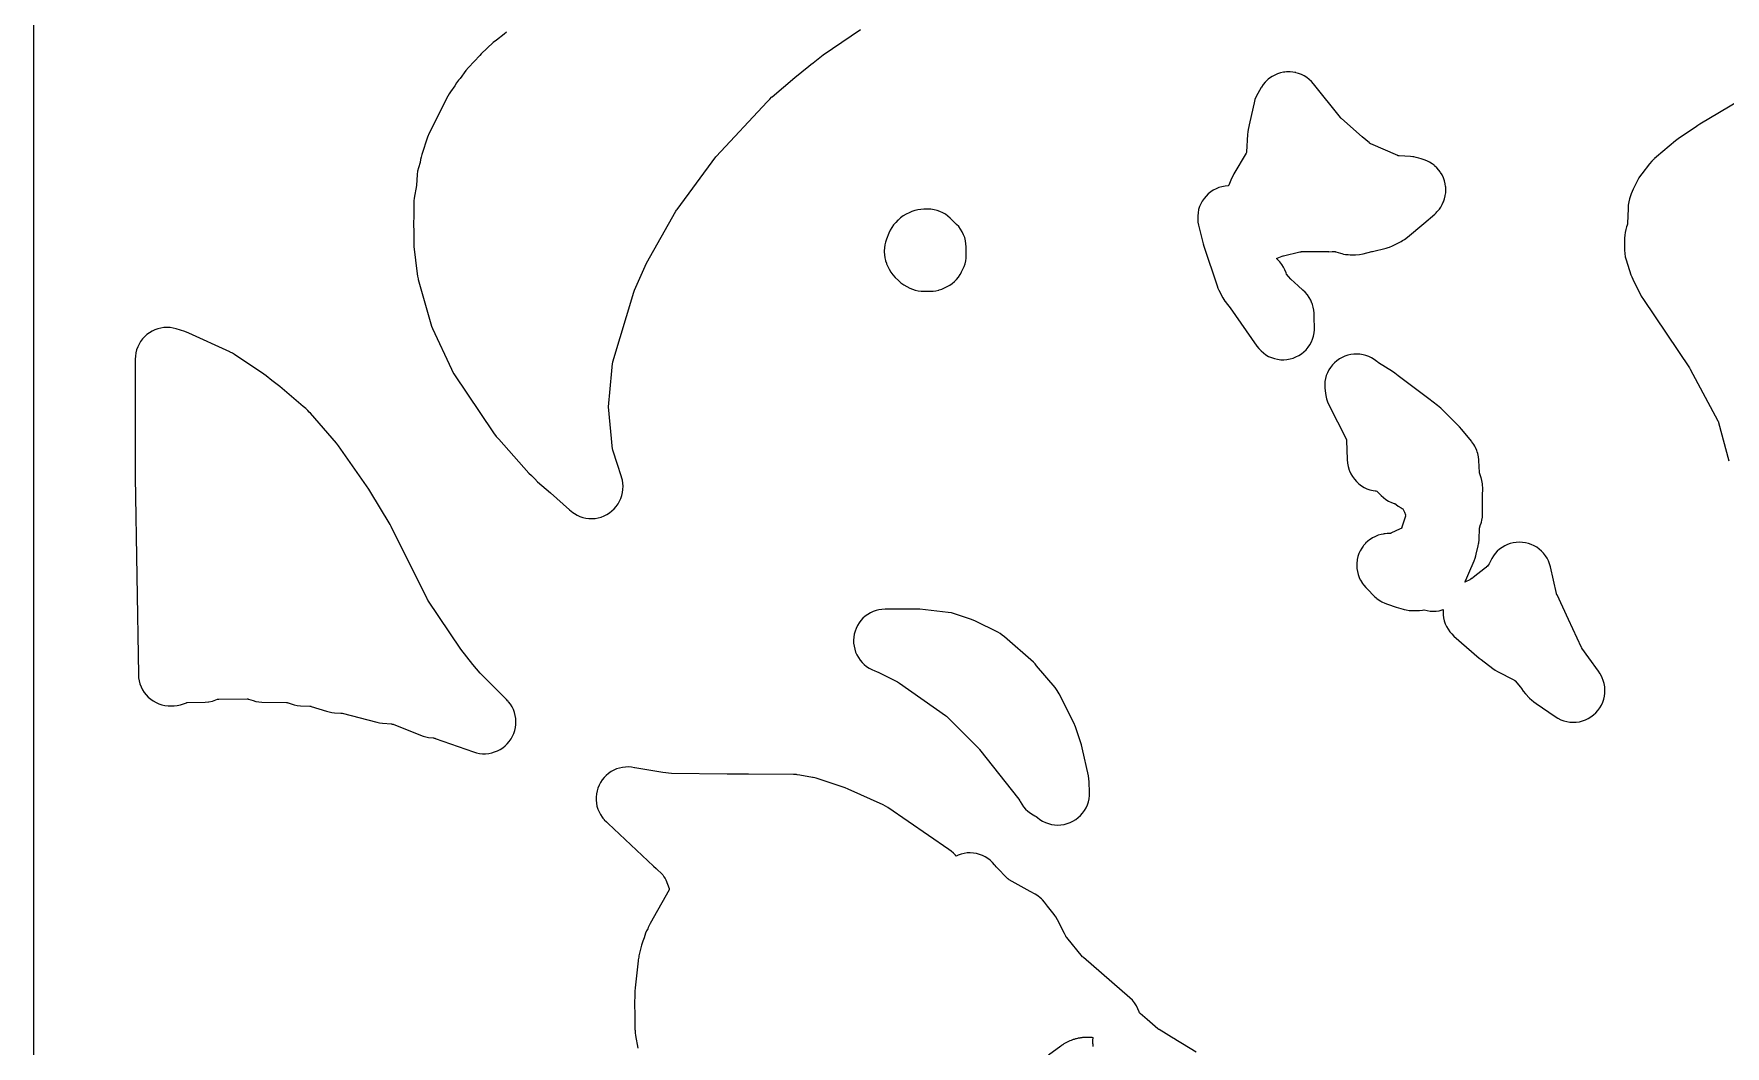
# Model space of a CAD drawing. Header units: millimetres. Extents: x 0 to 300, y 0 to 300.
# Drawn here: x 0 to 133.5, y 79.9 to 159.8 of the extents above; entities that cross this region are included whole.
import ezdxf

# ---------------------------------------------------------------- set-up
doc = ezdxf.new("R2010")
doc.units = ezdxf.units.MM
doc.layers.add('CUT', color=7, linetype='CONTINUOUS')

msp = doc.modelspace()

# ---------------------------------------------------------------- linework, layer by layer
at = {"layer": 'CUT'}
for points in [[(0.0614, 0), (0.0501, 0.0006), (0.0029, 0.0029), (0.0006, 0.0501), (0, 0.0614), (0, 299.9386), (0.0006, 299.9499), (0.0029, 299.9971), (0.0501, 299.9994), (0.0614, 300), (299.8528, 300), (299.9113, 299.9971), (299.9141, 299.9386), (299.9141, 0.0614), (299.9113, 0.0029), (299.8528, 0), (299.8528, 0)], [(96.8597, 134.7596), (97.0466, 134.5974), (97.2486, 134.4545), (97.4638, 134.3322), (97.69, 134.2318), (97.925, 134.1542), (98.1666, 134.1003), (98.4123, 134.0705), (98.6597, 134.0652), (98.9065, 134.0844), (99.1501, 134.1278), (99.3883, 134.1952), (99.6186, 134.2858), (99.8389, 134.3986), (100.0469, 134.5328), (100.2406, 134.6868), (100.4182, 134.8592), (100.5778, 135.0484), (100.7179, 135.2524), (100.8372, 135.4692), (100.9345, 135.6968), (101.0088, 135.9329), (101.0593, 136.1752), (101.0857, 136.4213), (101.0876, 136.6688), (101.0866, 136.6921), (101.0625, 137.2682), (101.0457, 137.67), (101.0431, 137.7319), (101.0217, 137.9705), (100.9774, 138.206), (100.9109, 138.4361), (100.8878, 138.4944), (100.8781, 138.5263), (100.7804, 138.7598), (100.6595, 138.9823), (100.5168, 139.1914), (100.3537, 139.385), (100.1718, 139.5611), (99.7941, 139.8914), (99.2252, 140.4344), (99.0212, 140.6291), (98.8719, 140.8285), (98.8413, 140.921), (98.751, 141.1541), (98.638, 141.3769), (98.5032, 141.5874), (98.3482, 141.7833), (98.1743, 141.9628), (98.0847, 142.0465), (98.1348, 142.0711), (98.5251, 142.2393), (98.5413, 142.2458), (98.6096, 142.2684), (98.6264, 142.2728), (99.919, 142.5782), (99.9412, 142.5827), (100.0342, 142.5937), (100.0568, 142.5945), (101.2106, 142.5992), (102.0073, 142.6025), (102.1892, 142.5944), (102.1892, 142.5945), (102.2221, 142.5916), (102.4834, 142.5956), (102.6215, 142.6049), (102.6397, 142.605), (102.6584, 142.6046), (102.696, 142.6008), (102.7012, 142.6003), (102.7028, 142.5999), (102.7433, 142.5915), (102.7633, 142.5856), (103.1226, 142.47), (103.2373, 142.4396), (103.3749, 142.4031), (103.5321, 142.3786), (103.6327, 142.3629), (103.7288, 142.3581), (103.8934, 142.3498), (104.3214, 142.3507), (104.622, 142.3694), (104.9183, 142.4242), (105.6048, 142.5945), (105.6481, 142.6043), (106.7275, 142.873), (106.9045, 142.9277), (106.993, 142.955), (106.9935, 142.9553), (106.994, 142.9554), (107.2496, 143.067), (107.6521, 143.27), (107.9225, 143.4065), (108.0265, 143.4669), (108.1781, 143.555), (108.4144, 143.7327), (109.7046, 144.8281), (110.5668, 145.5601), (110.6851, 145.6708), (110.7428, 145.7248), (110.9021, 145.9056), (110.9412, 145.9597), (111.0433, 146.101), (111.1008, 146.1993), (111.165, 146.3091), (111.2234, 146.4356), (111.2661, 146.5279), (111.3457, 146.7555), (111.403, 146.9896), (111.4075, 147.0211), (111.4374, 147.2282), (111.4423, 147.3314), (111.4487, 147.469), (111.4368, 147.7092), (111.4368, 147.7098), (111.4342, 147.7273), (111.4017, 147.9483), (111.3439, 148.1823), (111.3138, 148.2675), (111.2637, 148.4096), (111.1757, 148.5988), (111.1621, 148.6282), (111.1456, 148.6562), (111.0398, 148.836), (110.9906, 148.9038), (110.8982, 149.031), (110.7384, 149.2115), (110.5619, 149.3757), (110.5203, 149.4076), (110.3705, 149.5222), (110.1658, 149.6496), (109.9498, 149.7566), (109.7246, 149.8424), (109.512, 149.9118), (109.3072, 149.9787), (109.0987, 150.0369), (108.9203, 150.0704), (108.8859, 150.0768), (108.8402, 150.0814), (108.6705, 150.0982), (107.7517, 150.1494), (107.7437, 150.1501), (107.734, 150.1508), (107.7118, 150.154), (107.6978, 150.1561), (107.6634, 150.1676), (107.6536, 150.1717), (107.6469, 150.1745), (105.5222, 151.1061), (105.5042, 151.1145), (105.4686, 151.1347), (105.435, 151.1582), (105.4216, 151.1693), (105.4197, 151.1708), (104.8441, 151.6691), (103.2011, 153.0913), (103.1874, 153.1036), (103.1347, 153.1586), (103.127, 153.1678), (103.1229, 153.1728), (100.9977, 155.8433), (100.8387, 156.0244), (100.663, 156.1893), (100.4723, 156.3366), (100.2697, 156.464), (100.2683, 156.4648), (100.0529, 156.5728), (99.9664, 156.6062), (99.828, 156.6596), (99.6144, 156.7191), (99.5959, 156.7243), (99.5286, 156.7362), (99.3586, 156.7663), (99.1703, 156.7812), (99.1184, 156.7853), (98.8775, 156.7811), (98.7492, 156.7665), (98.6381, 156.7538), (98.4024, 156.7035), (98.1727, 156.6307), (97.951, 156.5362), (97.7395, 156.4207), (97.5401, 156.2854), (97.4308, 156.1948), (97.3546, 156.1316), (97.1848, 155.9606), (97.0322, 155.7741), (96.8983, 155.5737), (96.8789, 155.5414), (96.6052, 155.0856), (96.479, 154.8472), (96.3792, 154.5967), (96.307, 154.3369), (95.9795, 152.8521), (95.8461, 152.2474), (95.8105, 152.0475), (95.8102, 152.0458), (95.7909, 151.8418), (95.7178, 150.4685), (95.7163, 150.4494), (95.7156, 150.4447), (95.7152, 150.4418), (95.7148, 150.4391), (95.7119, 150.4203), (95.7104, 150.4103), (95.6935, 150.3746), (95.6916, 150.3713), (95.6841, 150.3579), (94.7187, 148.7447), (94.6535, 148.6159), (94.5591, 148.4294), (94.4754, 148.2302), (94.3129, 147.8434), (94.3006, 147.8176), (94.2871, 147.7895), (94.2645, 147.7886), (94.019, 147.7672), (93.7767, 147.7216), (93.5401, 147.6525), (93.3115, 147.5604), (93.0931, 147.4462), (92.8869, 147.311), (92.6951, 147.1562), (92.5195, 146.9833), (92.3617, 146.7939), (92.2233, 146.5899), (92.1057, 146.3733), (92.0101, 146.1461), (91.9372, 145.9107), (91.8879, 145.6692), (91.8626, 145.424), (91.8616, 145.1775), (91.8849, 144.9321), (91.9322, 144.6902), (91.9345, 144.6806), (91.9347, 144.68), (92.2962, 143.2106), (92.3527, 143.0155), (93.3951, 139.8958), (93.4615, 139.7197), (93.5409, 139.549), (93.8481, 138.949), (94.001, 138.6899), (94.0116, 138.6761), (94.0222, 138.6583), (94.2055, 138.4206), (94.4272, 138.1665), (96.5384, 135.1354), (96.6897, 134.9396)], [(72.4916, 140.0912), (72.6706, 140.2412), (72.8349, 140.4073), (72.9829, 140.5881), (73.1134, 140.7818), (73.2253, 140.9869), (73.227, 140.9903), (73.3375, 141.2175), (73.4276, 141.4267), (73.4984, 141.6433), (73.5492, 141.8653), (73.5795, 142.0911), (73.5892, 142.3187), (73.5871, 142.9647), (73.574, 143.2134), (73.5361, 143.4595), (73.474, 143.7006), (73.3881, 143.9343), (73.2795, 144.1584), (73.1491, 144.3705), (72.9983, 144.5686), (72.8285, 144.7507), (72.3285, 145.236), (72.3249, 145.2395), (72.143, 145.3997), (71.9464, 145.5416), (71.737, 145.6637), (71.5168, 145.765), (71.2878, 145.8445), (71.0522, 145.9014), (70.8122, 145.9352), (70.57, 145.9457), (70.2364, 145.9439), (70.0077, 145.9321), (69.781, 145.8995), (69.5583, 145.8463), (69.5434, 145.8413), (69.5265, 145.8372), (69.3098, 145.7626), (69.1009, 145.6685), (68.8602, 145.5466), (68.6274, 145.4124), (68.4102, 145.254), (68.2114, 145.0732), (68.2066, 145.0684), (68.0322, 144.8918), (67.8657, 144.7055), (67.7187, 144.5035), (67.5925, 144.2878), (67.4885, 144.0606), (67.3018, 143.592), (67.2972, 143.5805), (67.2196, 143.3549), (67.1638, 143.123), (67.1303, 142.8868), (67.1196, 142.6485), (67.1198, 142.5825), (67.1312, 142.3504), (67.1641, 142.1203), (67.2182, 141.8943), (67.2252, 141.8737), (67.2283, 141.8611), (67.2895, 141.6847), (67.2931, 141.6743), (67.2934, 141.6736), (67.3037, 141.6439), (67.3987, 141.4345), (67.5151, 141.2067), (67.6485, 140.9764), (67.8057, 140.7617), (67.9849, 140.5648), (67.989, 140.5608), (68.2388, 140.314), (68.4409, 140.1349), (68.6611, 139.9787), (68.8968, 139.8471), (69.1436, 139.7263), (69.1496, 139.7234), (69.3591, 139.6325), (69.576, 139.5611), (69.7984, 139.5098), (70.0247, 139.479), (70.2528, 139.469), (70.7527, 139.4698), (70.9808, 139.4807), (71.2069, 139.5123), (71.4292, 139.5644), (71.4456, 139.5698), (71.461, 139.5735), (71.6774, 139.6468), (71.8862, 139.7396), (72.0955, 139.8443), (72.2993, 139.9585)], [(9.1219, 136.1955), (8.9241, 136.0494), (8.7416, 135.8846), (8.5762, 135.7026), (8.4295, 135.5053), (8.3029, 135.2945), (8.1975, 135.0723), (8.1146, 134.8409), (8.0547, 134.6024), (8.0186, 134.3592), (8.0066, 134.1136), (8.0066, 134.1121), (8.0066, 134.111), (8.0066, 134.0105), (8.0081, 124.8321), (8.0084, 124.7925), (8.2574, 109.2137), (8.2737, 108.9657), (8.3146, 108.7206), (8.3795, 108.4808), (8.468, 108.2486), (8.5791, 108.0263), (8.7117, 107.8162), (8.8645, 107.6202), (9.036, 107.4404), (9.2245, 107.2785), (9.4282, 107.1361), (9.6449, 107.0147), (9.8727, 106.9153), (10.1092, 106.8391), (10.3521, 106.7867), (10.599, 106.7587), (10.8475, 106.7553), (11.0646, 106.7631), (11.3216, 106.7858), (11.575, 106.8348), (11.8219, 106.9096), (12.0603, 106.9955), (12.0795, 107.0019), (12.1094, 107.0091), (13.5362, 107.048), (13.7924, 107.0696), (13.8053, 107.0707), (13.8059, 107.0708), (13.8207, 107.072), (14.1007, 107.1284), (14.3723, 107.2163), (14.5001, 107.2659), (14.5162, 107.2717), (14.5517, 107.2818), (14.588, 107.2853), (14.6048, 107.2858), (16.8261, 107.2967), (16.8423, 107.2963), (16.8803, 107.2926), (16.921, 107.2843), (16.9396, 107.279), (17.3011, 107.1657), (17.531, 107.1055), (17.7657, 107.0674), (18.0029, 107.0518), (18.0056, 107.0517), (19.9411, 107.0163), (19.9616, 107.0153), (20.0052, 107.0097), (20.048, 106.9994), (20.0675, 106.993), (20.3092, 106.906), (20.5487, 106.833), (20.7943, 106.7844), (21.0436, 106.7606), (21.7742, 106.7277), (21.7795, 106.7273), (21.8307, 106.7208), (21.8567, 106.715), (21.8797, 106.7084), (23.1098, 106.3208), (23.3113, 106.2665), (23.5165, 106.2292), (23.7242, 106.2091), (24.232, 106.1812), (24.2509, 106.1797), (24.3314, 106.1671), (24.3498, 106.1628), (27.0742, 105.4511), (27.2894, 105.4049), (27.5078, 105.3778), (28.239, 105.3196), (28.2577, 105.3177), (28.2976, 105.3104), (28.3365, 105.2992), (28.3542, 105.2927), (30.5286, 104.4237), (30.733, 104.3521), (30.9428, 104.2985), (31.1564, 104.2632), (31.5584, 104.2146), (31.5788, 104.2116), (31.6656, 104.1912), (31.6853, 104.1849), (34.7108, 103.1143), (34.7147, 103.1129), (34.9456, 103.0436), (35.182, 102.9968), (35.4218, 102.973), (35.6628, 102.9724), (35.9028, 102.995), (36.1394, 103.0406), (36.3706, 103.1087), (36.5941, 103.1988), (36.8079, 103.3101), (37.0101, 103.4414), (37.1986, 103.5915), (37.3718, 103.7591), (37.528, 103.9426), (37.6659, 104.1403), (37.7841, 104.3503), (37.8815, 104.5708), (37.9572, 104.7996), (38.0105, 105.0346), (38.041, 105.2737), (38.0483, 105.5146), (38.0323, 105.7551), (37.9933, 105.9929), (37.9316, 106.2259), (37.8477, 106.4518), (37.7424, 106.6687), (37.6168, 106.8743), (37.4719, 107.067), (37.4295, 107.1133), (37.4269, 107.1165), (37.4191, 107.1247), (37.3092, 107.2447), (35.6937, 108.8471), (35.2302, 109.3315), (34.6629, 110.0159), (33.7084, 111.2253), (31.1059, 115.1009), (31.061, 115.1711), (31.0559, 115.1792), (31.0479, 115.1925), (31.013, 115.2574), (28.2131, 120.8954), (28.1178, 121.0697), (28.1175, 121.0702), (26.5323, 123.7121), (26.4381, 123.8576), (24.0561, 127.2675), (24.0542, 127.2702), (23.8927, 127.4773), (21.8381, 129.8443), (21.7419, 129.94), (21.6199, 130.0688), (21.4678, 130.2051), (21.2552, 130.3806), (19.4161, 131.9629), (19.2157, 132.1184), (18.7868, 132.4175), (18.34, 132.7862), (18.141, 132.9344), (15.8388, 134.4779), (15.67, 134.5816), (15.4936, 134.6716), (15.4726, 134.6813), (12.2387, 136.1729), (12.2373, 136.1735), (12.2355, 136.1743), (11.9238, 136.2936), (11.2418, 136.5034), (11.0036, 136.5641), (10.7605, 136.601), (10.5149, 136.614), (10.2693, 136.6027), (10.026, 136.5673), (9.7873, 136.5083), (9.5556, 136.426), (9.333, 136.3214)], [(103.9582, 125.0558), (104.0838, 124.838), (104.2306, 124.6339), (104.3971, 124.4455), (104.5817, 124.2749), (104.7826, 124.1236), (104.9976, 123.9933), (105.2246, 123.8852), (105.4613, 123.8005), (105.7054, 123.74), (105.867, 123.7168), (105.8668, 123.7154), (105.9162, 123.7084), (105.994, 123.6934), (106.0049, 123.6902), (106.0466, 123.6517), (106.0835, 123.6145), (106.243, 123.4533), (106.3156, 123.3799), (106.3501, 123.345), (106.53, 123.1801), (106.725, 123.0335), (106.9335, 122.9067), (107.1533, 122.8008), (107.3824, 122.7168), (107.4139, 122.7069), (107.5223, 122.6287), (107.5227, 122.6293), (107.6757, 122.519), (107.9095, 122.3859), (108.0112, 122.3351), (108.0664, 122.3039), (108.0932, 122.2464), (108.1804, 122.0309), (108.2622, 121.8287), (108.2691, 121.8105), (108.2803, 121.7723), (108.272, 121.7333), (108.2702, 121.7271), (108.2666, 121.7147), (107.9876, 120.84), (107.981, 120.8212), (107.9648, 120.7839), (107.93, 120.7627), (107.9123, 120.7536), (107.8511, 120.7243), (107.1029, 120.3659), (107.0966, 120.3631), (107.0849, 120.3578), (107.0464, 120.3439), (107.044, 120.3438), (107.0359, 120.3435), (106.9094, 120.3449), (106.8184, 120.3458), (106.6506, 120.3314), (106.5784, 120.3252), (106.4912, 120.3092), (106.3415, 120.2816), (106.1099, 120.2154), (105.9439, 120.1501), (105.8857, 120.1272), (105.8308, 120.0992), (105.6711, 120.0178), (105.468, 119.8883), (105.4154, 119.8472), (105.2783, 119.7398), (105.1122, 119.5819), (105.1037, 119.5738), (104.946, 119.3918), (104.9263, 119.364), (104.8065, 119.1954), (104.6866, 118.9865), (104.5873, 118.767), (104.5132, 118.5496), (104.5096, 118.539), (104.4542, 118.3046), (104.44, 118.2003), (104.4216, 118.0659), (104.4144, 117.8809), (104.4144, 117.8808), (104.4122, 117.8252), (104.4259, 117.5847), (104.4628, 117.3466), (104.5224, 117.1132), (104.6041, 116.8866), (104.6936, 116.6978), (104.7073, 116.669), (104.831, 116.4623), (104.8455, 116.4426), (104.974, 116.2684), (105.135, 116.0892), (105.2354, 115.9877), (105.8254, 115.3914), (105.9569, 115.2709), (106.0042, 115.2275), (106.198, 115.0816), (106.3247, 115.0043), (106.405, 114.9552), (106.6233, 114.8495), (106.8508, 114.7655), (107.5384, 114.5487), (108.0692, 114.3813), (108.1648, 114.3564), (108.3118, 114.318), (108.5596, 114.2793), (108.81, 114.2656), (108.875, 114.2654), (109.0098, 114.2648), (109.1331, 114.2642), (109.3651, 114.274), (109.5953, 114.3053), (109.7116, 114.3266), (109.7291, 114.3213), (109.9653, 114.2624), (110.2062, 114.2267), (110.4494, 114.2147), (110.6926, 114.2263), (110.9335, 114.2616), (111.1699, 114.3201), (111.2443, 114.3465), (111.2336, 114.1683), (111.2423, 113.9282), (111.2741, 113.69), (111.3285, 113.4559), (111.4052, 113.2282), (111.5034, 113.0088), (111.6222, 112.7999), (111.7605, 112.6034), (111.917, 112.4211), (112.0903, 112.2546), (114.089, 110.5115), (114.2246, 110.4013), (115.1588, 109.6952), (115.3333, 109.5746), (115.5173, 109.4692), (116.8243, 108.7928), (116.8397, 108.7844), (116.8715, 108.7639), (116.8989, 108.7379), (116.9108, 108.725), (117.3444, 108.2286), (117.4112, 108.1204), (117.5639, 107.9003), (117.7393, 107.6977), (118.0567, 107.3686), (118.2364, 107.1997), (118.3791, 107.0899), (118.404, 107.0678), (118.5692, 106.9433), (120.0835, 105.8976), (120.2956, 105.7663), (120.5196, 105.6567), (120.7535, 105.5701), (120.9949, 105.5071), (121.2413, 105.4686), (121.4904, 105.4548), (121.7396, 105.4659), (121.9864, 105.5017), (122.2284, 105.562), (122.4633, 105.6461), (122.6885, 105.7531), (122.902, 105.8821), (123.1016, 106.0317), (123.2853, 106.2005), (123.4512, 106.3867), (123.5978, 106.5885), (123.7235, 106.804), (123.8271, 107.0308), (123.9076, 107.2669), (123.9642, 107.5098), (123.9963, 107.7572), (124.0036, 108.0065), (123.986, 108.2553), (123.9436, 108.5011), (123.8771, 108.7415), (123.7868, 108.9741), (123.6739, 109.1965), (123.6437, 109.2437), (123.6249, 109.2797), (123.493, 109.4828), (122.7339, 110.5357), (122.183, 111.3081), (122.1732, 111.3225), (122.1583, 111.348), (122.1529, 111.3591), (121.1234, 113.5699), (120.2228, 115.5038), (120.2149, 115.5219), (120.1873, 115.6024), (120.1824, 115.6211), (119.6981, 117.7255), (119.6328, 117.9574), (119.5455, 118.1819), (119.437, 118.397), (119.3083, 118.6006), (119.1606, 118.791), (118.9952, 118.9662), (118.8138, 119.1247), (118.6179, 119.2649), (118.4095, 119.3857), (118.1904, 119.4859), (117.9627, 119.5645), (117.7284, 119.6208), (117.4899, 119.6543), (117.2492, 119.6647), (117.0086, 119.6519), (116.7704, 119.616), (116.5367, 119.5573), (116.3098, 119.4764), (116.0917, 119.374), (115.8845, 119.2511), (115.6901, 119.1089), (115.5102, 118.9486), (115.3467, 118.7717), (115.2009, 118.5799), (115.0743, 118.375), (114.9679, 118.1588), (114.9546, 118.1281), (114.9287, 118.0721), (114.9201, 118.0546), (114.8629, 117.9519), (114.7991, 117.8599), (114.7266, 117.7747), (114.6419, 117.6931), (114.6272, 117.6802), (114.5798, 117.6408), (113.6004, 116.8676), (113.5478, 116.8282), (113.5309, 116.8162), (113.4199, 116.7462), (113.4018, 116.736), (113.3436, 116.7054), (112.9964, 116.5342), (112.9465, 116.5126), (112.9914, 116.6162), (112.9936, 116.6211), (113.0993, 116.865), (113.2544, 117.2229), (113.6791, 118.2028), (113.7545, 118.3992), (113.8132, 118.6013), (113.8435, 118.7247), (114.0044, 119.3807), (114.0355, 119.5409), (114.0509, 119.6204), (114.0738, 119.8636), (114.1157, 120.7914), (114.1164, 120.8011), (114.1169, 120.8087), (114.1194, 120.8278), (114.1216, 120.8443), (114.1273, 120.8622), (114.1324, 120.8782), (114.1388, 120.8945), (114.1503, 120.922), (114.1573, 120.9388), (114.1695, 120.9726), (114.2407, 121.1696), (114.2631, 121.258), (114.301, 121.4074), (114.3377, 121.65), (114.3505, 121.895), (114.3545, 123.2667), (114.3566, 123.9844), (114.3477, 124.1529), (114.3419, 124.2626), (114.2963, 124.5375), (114.2312, 124.7674), (114.2204, 124.8056), (114.2149, 124.8218), (114.1301, 125.068), (114.1246, 125.0853), (114.1156, 125.122), (114.11, 125.1595), (114.1086, 125.1771), (114.0565, 126.1057), (114.0539, 126.1514), (114.0515, 126.1738), (114.0262, 126.4077), (113.9722, 126.6599), (113.9283, 126.7948), (113.8925, 126.9051), (113.788, 127.1409), (113.7319, 127.2388), (113.6598, 127.3646), (113.5094, 127.5735), (113.5092, 127.5739), (113.4606, 127.6346), (112.7175, 128.5623), (112.5237, 128.7776), (111.0506, 130.2335), (110.8014, 130.4493), (110.1, 130.9798), (110.1, 130.9799), (107.6937, 132.8001), (107.4159, 133.0102), (107.2295, 133.1384), (106.1214, 133.8285), (106.073, 133.862), (105.9923, 133.9298), (105.7988, 134.0769), (105.592, 134.2045), (105.3738, 134.3114), (105.1462, 134.3967), (104.9114, 134.4594), (104.6716, 134.499), (104.4291, 134.5152), (104.1862, 134.5078), (103.9452, 134.4768), (103.7083, 134.4225), (103.4778, 134.3455), (103.2559, 134.2465), (103.0446, 134.1264), (102.846, 133.9864), (102.6619, 133.8277), (102.4941, 133.652), (102.3441, 133.4607), (102.2135, 133.2558), (102.1033, 133.0392), (102.0147, 132.8129), (101.9485, 132.5791), (101.9053, 132.3399), (101.8855, 132.0977), (101.8894, 131.8547), (101.9168, 131.6132), (101.9786, 131.2343), (102.0324, 130.9852), (102.1112, 130.7429), (102.2143, 130.5099), (103.5724, 127.8205), (103.581, 127.8022), (103.5963, 127.7615), (103.6025, 127.7185), (103.6037, 127.6983), (103.6562, 126.1829), (103.6817, 125.9031), (103.7384, 125.6279), (103.8256, 125.3609), (103.8552, 125.2852)], [(74.5599, 103.4016), (74.6067, 103.3521), (74.6505, 103.3), (77.7515, 99.3936), (77.7624, 99.3792), (77.7838, 99.3461), (77.8252, 99.2656), (77.8526, 99.2054), (77.9761, 98.9926), (78.12, 98.7929), (78.2827, 98.6083), (78.4629, 98.4407), (78.6586, 98.2915), (78.868, 98.1623), (79.0198, 98.0787), (79.113, 98.0145), (79.207, 97.9348), (79.4058, 97.7828), (79.6188, 97.6513), (79.8439, 97.5418), (80.0788, 97.4554), (80.3212, 97.3929), (80.5686, 97.355), (80.8185, 97.3419), (81.0686, 97.354), (81.3161, 97.3909), (81.5587, 97.4525), (81.794, 97.538), (82.0195, 97.6466), (82.233, 97.7771), (82.4324, 97.9284), (82.6157, 98.0989), (82.781, 98.2869), (82.9267, 98.4904), (83.0513, 98.7075), (83.1536, 98.9359), (83.2325, 99.1734), (83.2872, 99.4177), (83.3173, 99.6662), (83.3224, 99.9164), (83.2972, 100.7611), (83.2793, 100.9944), (83.2396, 101.2251), (82.7538, 103.4275), (82.6826, 103.6844), (82.2117, 105.0875), (82.0764, 105.4126), (80.9283, 107.7024), (80.7816, 107.9566), (80.6062, 108.1918), (79.1505, 109.9213), (79.0252, 110.0593), (78.89, 110.1876), (76.6073, 112.1977), (76.4414, 112.3317), (76.2647, 112.4511), (76.0785, 112.5549), (74.3368, 113.431), (74.0032, 113.5696), (72.6781, 114.0107), (72.4258, 114.0803), (72.1676, 114.1231), (69.9214, 114.3755), (69.6283, 114.3911), (67.185, 114.3775), (66.9442, 114.3645), (66.7058, 114.3284), (66.4719, 114.2695), (66.2448, 114.1883), (66.0266, 114.0856), (65.8193, 113.9624), (65.6248, 113.8197), (65.445, 113.659), (65.2815, 113.4817), (65.1359, 113.2895), (65.0094, 113.0842), (64.9033, 112.8676), (64.8186, 112.6418), (64.7561, 112.4089), (64.7162, 112.171), (64.6995, 111.9304), (64.7061, 111.6893), (64.7358, 111.45), (64.7884, 111.2147), (64.8635, 110.9855), (64.9604, 110.7646), (65.078, 110.5541), (65.2154, 110.3559), (65.3713, 110.1718), (65.5441, 110.0036), (65.7324, 109.8529), (65.9343, 109.721), (66.148, 109.6092), (66.3714, 109.5185), (66.4992, 109.4737), (66.5709, 109.4459), (66.6406, 109.4136), (68.1703, 108.6435), (68.247, 108.6013), (68.3204, 108.5535), (71.9557, 105.9944), (71.9601, 105.9911), (72.0239, 105.938), (72.0375, 105.925)]]:
    msp.add_lwpolyline(points, close=True, dxfattribs=at)
for points in [[(37.3184, 159.9091), (37.1344, 159.7522), (36.507, 159.2962), (36.2673, 159.098), (35.3088, 158.1996), (35.1942, 158.0851), (34.2979, 157.1287), (34.0982, 156.8867), (33.6418, 156.2574), (33.5221, 156.1169), (33.3606, 155.9056), (33.2255, 155.6833), (32.8897, 155.2202), (32.777, 155.0506), (32.6785, 154.8725), (31.2124, 151.9463), (31.0771, 151.6208), (30.6206, 150.2586), (30.5641, 150.0645), (30.5236, 149.8664), (30.486, 149.6357), (30.3565, 149.205), (30.2934, 148.9456), (30.2583, 148.6808), (30.1913, 147.8283), (30.0246, 146.8054), (30.0004, 146.6083), (29.992, 146.41), (29.9889, 145.2492), (29.9676, 144.9788), (29.96, 144.7841), (29.9675, 144.5894), (29.9864, 144.3462), (29.9836, 143.3019), (30.0001, 143.0078), (30.2492, 140.8543), (30.2805, 140.6546), (30.3279, 140.4582), (30.3373, 140.4249), (30.3429, 140.4006), (31.3379, 136.9035), (31.3981, 136.7194), (31.4724, 136.5404), (31.4725, 136.54), (32.9607, 133.3142), (32.9634, 133.3083), (33.0535, 133.1317), (33.1574, 132.9628), (36.2941, 128.2869), (36.5008, 128.0198), (36.6362, 127.8672), (36.6989, 127.7875), (37.0916, 127.3544), (39.0784, 125.1168), (39.2766, 124.9174), (39.4088, 124.7986), (39.5365, 124.6577), (39.7623, 124.4382), (40.7722, 123.5731), (42.2885, 122.2102), (42.4132, 122.1053), (42.4623, 122.0666), (42.6623, 121.9245), (42.8753, 121.8027), (43.0991, 121.7023), (43.3317, 121.6244), (43.5709, 121.5696), (43.8143, 121.5385), (44.0595, 121.5315), (44.3042, 121.5485), (44.5461, 121.5894), (44.7829, 121.6538), (45.0121, 121.7411), (45.2318, 121.8505), (45.4396, 121.9809), (45.6336, 122.131), (45.812, 122.2994), (45.9731, 122.4845), (46.1152, 122.6845), (46.237, 122.8974), (46.3374, 123.1213), (46.4154, 123.3539), (46.4701, 123.5931), (46.5012, 123.8364), (46.5083, 124.0817), (46.4912, 124.3264), (46.4503, 124.5683), (46.3859, 124.8051), (46.3816, 124.8183), (46.3605, 124.895), (46.0626, 125.7979), (45.6945, 126.9281), (45.6889, 126.9471), (45.6786, 126.9963), (45.676, 127.0173), (45.3631, 130.3429), (45.6224, 133.1925), (45.6813, 133.7714), (45.6836, 133.7892), (45.6932, 133.8376), (45.704, 133.881), (45.7046, 133.8835), (45.7064, 133.8908), (45.7085, 133.8992), (47.3633, 139.405), (47.3869, 139.4756), (47.4148, 139.5443), (47.4152, 139.5452), (48.3609, 141.68), (50.6858, 145.7983), (50.7237, 145.8608), (50.7653, 145.9208), (53.8285, 150.0651), (53.8631, 150.1045), (57.8687, 154.4261), (58.0796, 154.6371), (58.2206, 154.7781), (58.253, 154.8104), (58.2635, 154.821), (60.0731, 156.3435), (61.1656, 157.2241), (61.3247, 157.3524), (61.5091, 157.5011), (62.3, 158.1386), (65.2535, 160.1145)], [(136.8633, 155.832), (131.4984, 152.646), (131.3452, 152.5429), (131.2403, 152.4815), (129.788, 151.4982), (129.5774, 151.3388), (128.0746, 150.0707), (127.9158, 149.9374), (127.9086, 149.9307), (127.9073, 149.9296), (127.9061, 149.9284), (127.8752, 149.9027), (127.8095, 149.8376), (127.7125, 149.7464), (127.7098, 149.7433), (127.7062, 149.7399), (127.5273, 149.5293), (126.9274, 148.738), (126.8245, 148.6047), (126.6917, 148.415), (126.577, 148.214), (126.2316, 147.5375), (126.1468, 147.3534), (126.0773, 147.1631), (125.9495, 146.7642), (125.8837, 146.5153), (125.8439, 146.2609), (125.8329, 146.0519), (125.8292, 146.0065), (125.7868, 144.8103), (125.7856, 144.7901), (125.7794, 144.7471), (125.7686, 144.7049), (125.762, 144.6858), (125.7126, 144.5542), (125.6426, 144.3381), (125.5925, 144.1164), (125.5628, 143.8912), (125.5536, 143.6641), (125.5584, 142.7012), (125.573, 142.4431), (125.6143, 142.1879), (125.6816, 141.9383), (126.0625, 140.7709), (126.1263, 140.5972), (126.2029, 140.4286), (126.8707, 139.0926), (127.0376, 138.8074), (130.6781, 133.4372), (130.7122, 133.384), (130.7434, 133.3289), (132.9231, 129.2384), (132.9324, 129.2196), (132.9659, 129.1352), (132.972, 129.1151), (133.7958, 126.0888)], [(91.7524, 79.4125), (90.6655, 80.0762), (90.1287, 80.404), (90.1132, 80.4134), (89.791, 80.6102), (89.3788, 80.8619), (88.8086, 81.2101), (88.8076, 81.2107), (88.8042, 81.2129), (88.7644, 81.2415), (88.7643, 81.2415), (88.7412, 81.2581), (88.736, 81.2624), (88.727, 81.2697), (87.864, 82.0052), (87.6894, 82.1541), (87.3176, 82.471), (87.273, 82.513), (87.2458, 82.5958), (87.1482, 82.8463), (87.0243, 83.0848), (86.8755, 83.3086), (86.7036, 83.5151), (86.5105, 83.702), (82.8536, 86.8788), (82.8169, 86.9134), (82.7831, 86.9508), (81.5246, 88.4642), (81.5108, 88.4818), (81.5088, 88.4849), (81.4601, 88.5589), (81.4495, 88.5786), (81.3502, 88.7746), (80.7953, 89.8698), (80.6713, 90.0868), (80.5824, 90.2117), (80.5263, 90.2905), (80.0152, 90.9368), (79.7704, 91.2464), (79.6095, 91.4306), (79.5231, 91.512), (79.4314, 91.5982), (79.2378, 91.7476), (79.0305, 91.8773), (78.6268, 92.1033), (76.9693, 93.0311), (76.9529, 93.0408), (76.9206, 93.0632), (76.8905, 93.0886), (76.8769, 93.1019), (75.9683, 94.0343), (75.955, 94.0486), (75.8779, 94.1451), (75.8318, 94.209), (75.6695, 94.3928), (75.4899, 94.5598), (75.2949, 94.7085), (75.0862, 94.8373), (74.8659, 94.945), (74.6362, 95.0307), (74.3991, 95.0934), (74.157, 95.1326), (73.9123, 95.1479), (73.6672, 95.1392), (73.4241, 95.1064), (73.1855, 95.0501), (72.9535, 94.9706), (72.8464, 94.9217), (72.7905, 94.8995), (72.7495, 94.9439), (72.7374, 94.9585), (72.5818, 95.1285), (72.4112, 95.2834), (72.2271, 95.422), (67.403, 98.7168), (67.2208, 98.83), (67.0296, 98.9273), (64.278, 100.1811), (64.0306, 100.2783), (61.8306, 101.0102), (61.8272, 101.0114), (61.7361, 101.0347), (61.6567, 101.0594), (61.5075, 101.0931), (61.4843, 101.099), (61.4685, 101.1019), (61.4595, 101.1039), (60.4664, 101.2861), (60.2523, 101.3159), (60.243, 101.3164), (60.2094, 101.321), (60.1869, 101.3221), (60.1593, 101.3258), (59.9468, 101.3362), (56.4113, 101.3587), (54.9866, 101.3694), (54.7127, 101.3717), (50.336, 101.4085), (49.6521, 101.4991), (47.4363, 101.8667), (47.4234, 101.8696), (47.1853, 101.9108), (46.9444, 101.9288), (46.7028, 101.9235), (46.4629, 101.8949), (46.2269, 101.8433), (45.9969, 101.7691), (45.7752, 101.6731), (45.5638, 101.5561), (45.3647, 101.4193), (45.1797, 101.2639), (45.0106, 101.0913), (44.8589, 100.9033), (44.7261, 100.7014), (44.6134, 100.4877), (44.5219, 100.2642), (44.4523, 100.0328), (44.4054, 99.7958), (44.3817, 99.5553), (44.3812, 99.3137), (44.404, 99.0732), (44.45, 98.836), (44.5187, 98.6044), (44.6094, 98.3804), (44.7212, 98.1663), (44.8533, 97.964), (44.8608, 97.9546), (44.8623, 97.9522), (44.9114, 97.8914), (45.0042, 97.7753), (45.008, 97.7714), (45.0169, 97.7603), (45.1897, 97.5846), (45.3286, 97.4566), (48.9183, 94.106), (49.1291, 93.9093), (49.6217, 93.4495), (49.6369, 93.4252), (49.7351, 93.2686), (49.8296, 93.1181), (49.8832, 93.0326), (50.1458, 92.3483), (50.1518, 92.3313), (50.1596, 92.3031), (50.1594, 92.301), (50.1592, 92.2994), (50.1592, 92.2987), (50.1579, 92.2849), (50.1466, 92.2591), (50.1381, 92.2432), (48.6385, 89.5736), (48.4896, 89.2589), (48.4505, 89.159), (48.3662, 88.999), (48.2856, 88.8097), (48.2209, 88.6145), (48.1742, 88.4516), (48.0678, 88.1794), (47.9665, 87.8572), (47.7627, 87.0146), (47.7541, 86.9628), (47.7414, 86.9107), (47.7095, 86.7065), (47.7061, 86.6767), (47.704, 86.6642), (47.7006, 86.6289), (47.4581, 84.5066), (47.4419, 84.2301), (47.441, 83.9037), (47.4255, 83.7416), (47.4145, 83.4662), (47.4356, 82.091), (47.4338, 81.4781), (47.441, 81.281), (47.4491, 81.2112), (47.4501, 81.141), (47.4613, 80.9408), (47.4884, 80.7421), (47.6687, 79.7266)], [(80.0886, 79.2047), (81.0707, 79.9194), (81.0827, 79.928), (81.1068, 79.9451), (81.1189, 79.9536), (81.1695, 79.9886), (81.1818, 79.9969), (81.2063, 80.0134), (81.2186, 80.0215), (81.2349, 80.0322), (81.2598, 80.0481), (81.31, 80.0793), (81.3353, 80.0945), (81.4366, 80.1539), (81.4883, 80.1826), (81.593, 80.2373), (81.6461, 80.2634), (81.7475, 80.3101), (81.8018, 80.3335), (81.9114, 80.3777), (81.9667, 80.3984), (82.0723, 80.435), (82.1286, 80.453), (82.242, 80.4861), (82.2991, 80.5013), (82.4078, 80.5273), (82.4656, 80.5396), (82.5817, 80.5615), (82.64, 80.5709), (82.7507, 80.5862), (82.8094, 80.5928), (82.9272, 80.6031), (82.9862, 80.6068), (83.0978, 80.611), (83.1569, 80.6118), (83.275, 80.6105), (83.3341, 80.6083), (83.4456, 80.6016), (83.5045, 80.5966), (83.5904, 80.5871), (83.5695, 80.347), (83.572, 80.1038), (83.5758, 80.0689), (83.5982, 79.862)]]:
    msp.add_lwpolyline(points, dxfattribs=at)

doc.saveas('drawing.dxf')
